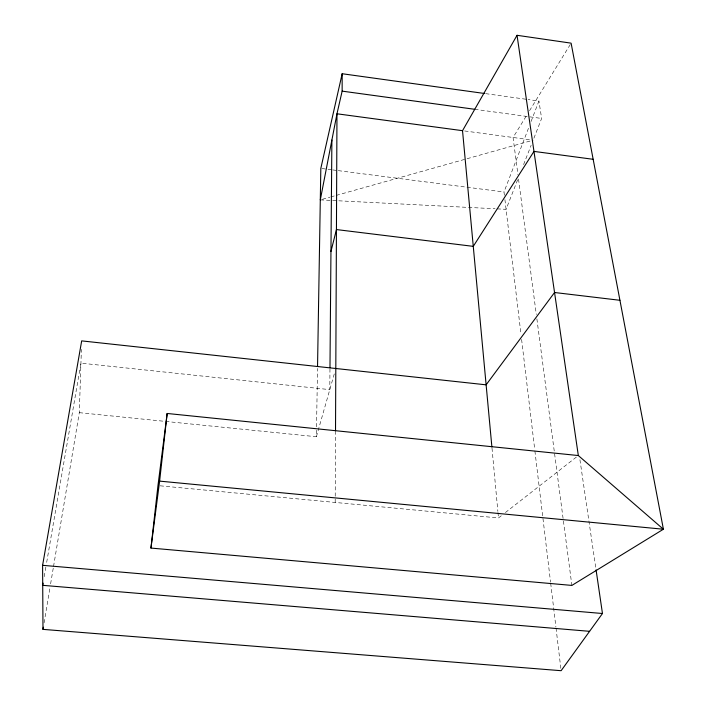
<?xml version="1.0" encoding="UTF-8"?>
<svg xmlns="http://www.w3.org/2000/svg" width="706" height="706" viewBox="0 0 706 706"><rect width="100%" height="100%" fill="white"/><g stroke="black" fill="none" stroke-linecap="round" stroke-linejoin="round"><path stroke-width="0.53" stroke-dasharray="3.53 2.65" d="M335.191 502.451L335.518 432.187M329.967 368.797L329.79 389.633L80.943 363.149L46.455 563.653M165.619 421.429L316.385 436.732L316.526 427.915M316.544 426.821L317.515 368.426M53.524 566.53L79.31 412.666L81.393 349.364M44.081 622.877L49.888 588.204M50.611 583.871L53.338 567.615M44.213 576.661L46.261 564.738M316.385 436.732L334.609 372.724M504.393 195.235L504.005 191.988L529.121 126.586M531.08 121.476L538.925 101.029L528.053 99.528M517.613 179.836L506.078 209.32L496.186 208.817M523.587 164.586L531.141 145.268M533.904 138.208L541.634 118.458L538.925 101.029M526.085 116.322L513.068 137.485L517.939 174.629M529.544 110.701L571.11 43.154M160.156 485.816L498.48 517.966L501.948 515.256M505.417 512.538L576.599 456.906M322.421 199.277L329.834 197.195M330.893 196.895L335.129 195.712M336.188 195.412L531.018 140.776M320.303 199.869L495.082 208.764M79.31 412.666L164.524 421.314M321.918 168.531L331.732 169.793M332.817 169.934L337.186 170.499M338.271 170.64L504.005 191.988M464.68 130.972L533.136 140.185M474.75 109.298L541.634 118.458M485.657 93.642L526.967 99.369M579.935 459.738L595.908 568.798M518.513 178.997L536.304 314.47M536.878 318.838L563.273 519.863M563.414 520.957L571.878 585.415M504.914 199.569L520.949 333.964M521.602 339.427L534.769 449.854M534.901 450.949L550.556 582.141M550.68 583.235L555.904 626.963M556.028 628.058L560.855 668.511M491.994 448.125L497.871 511.418M497.968 512.512L498.48 517.966"/><path stroke-width="1.06" d="M320.303 199.869L336.974 113.79L342.145 91.136L342.163 73.733L484.572 93.492M335.518 431.084L336.974 113.79L462.527 130.681L517.039 35.3L571.11 43.154L663.402 529.226L571.878 585.415L150.952 548.068L157.968 485.613L167.163 413.469L578.329 455.547L663.402 529.226L159.609 481.121L150.952 548.068M329.976 367.702L331.891 140.053M317.55 366.22L320.824 168.39L342.163 73.733M159.609 481.121L167.163 413.469M596.076 569.892L602.465 613.514L561.12 670.7L42.987 629.373L43.348 627.21M43.092 583.156L42.722 585.327L589.589 631.323M42.987 629.373L42.598 565.321L81.675 340.883L486.116 384.832L554.554 292.505L619.93 300.288M330.955 251.451L336.444 229.565L473.267 246.359L533.974 151.402L593.155 159.3M42.598 565.321L602.465 613.514M342.145 91.136L474.75 109.298M517.039 35.3L578.329 455.547M462.527 130.681L491.897 447.039"/></g></svg>
